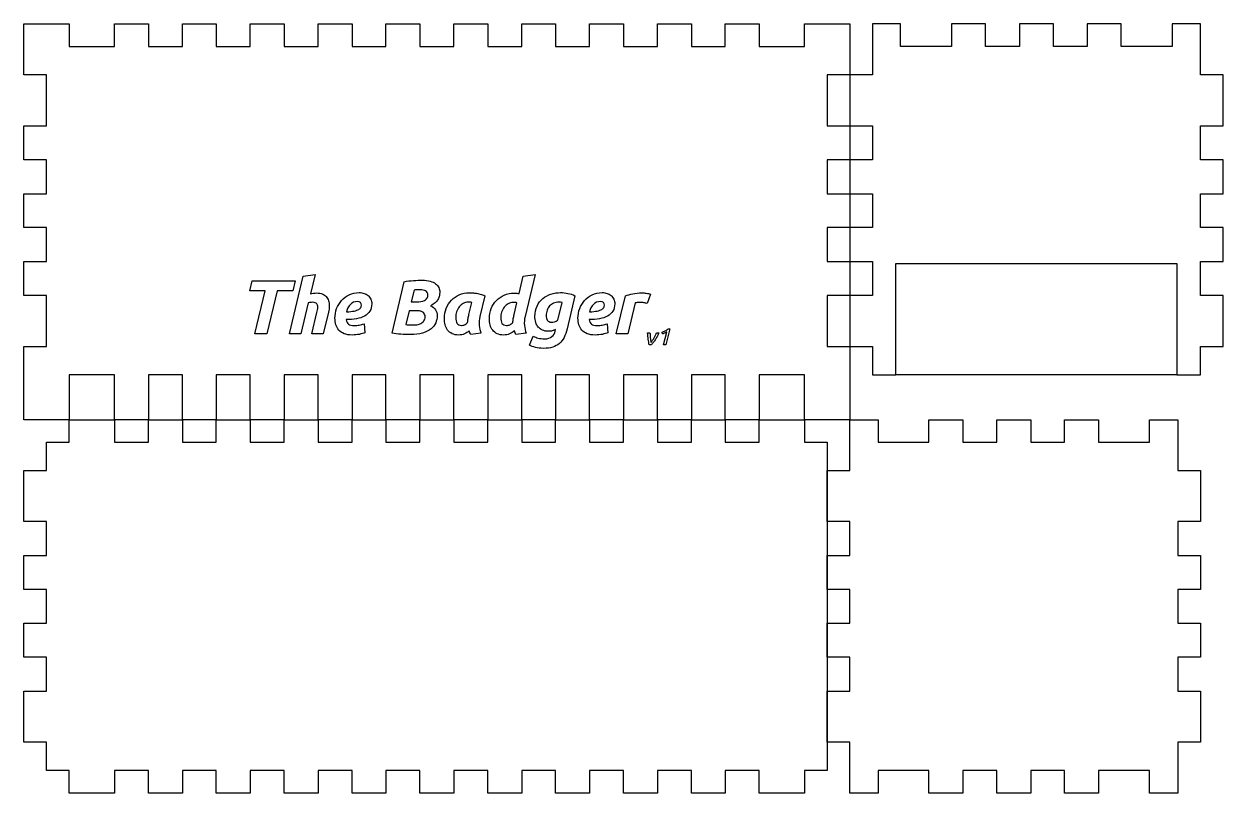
# Model space of a CAD drawing. Extents: x 6 to 364, y 2 to 138.
# Drawn here: x 152.4 to 364.3, y 2.4 to 138.4 of the extents above; entities that cross this region are included whole.
import ezdxf

# ---------------------------------------------------------------- set-up
doc = ezdxf.new("R2010")
doc.units = 0
doc.layers.add('cut', color=7, linetype='CONTINUOUS')
doc.layers.add('engrave', color=7, linetype='CONTINUOUS')

msp = doc.modelspace()

# ---------------------------------------------------------------- linework, layer by layer
at = {"layer": 'cut', "color": 1}
for points in [[(240.350198, 138.349995), (246.350203, 138.349995), (246.350203, 134.349991), (252.350208, 134.349991), (252.350208, 138.349995), (258.350213, 138.349995), (258.350213, 134.349991), (264.350218, 134.349991), (264.350218, 138.349995), (270.350223, 138.349995), (270.350223, 134.349991), (276.350228, 134.349991), (276.350228, 138.349995), (282.350233, 138.349995), (282.350233, 134.349991), (290.350239, 134.349991), (290.350239, 138.349995), (298.350246, 138.349995), (298.350246, 129.349987), (294.350242, 129.349987), (294.350242, 120.34998), (298.350246, 120.34998), (298.350246, 114.349975), (294.350242, 114.349975), (294.350242, 108.34997), (298.350246, 108.34997), (298.350246, 102.349965), (294.350242, 102.349965), (294.350242, 96.34996), (298.350246, 96.34996), (298.350246, 90.349955), (294.350242, 90.349955), (294.350242, 81.349948), (298.350246, 81.349948), (298.350246, 68.398826), (290.350239, 68.398826), (290.350239, 76.349944), (282.350233, 76.349944), (282.350233, 68.398826), (276.350228, 68.398826), (276.350228, 76.349944), (270.350223, 76.349944), (270.350223, 68.398826), (264.350218, 68.398826), (264.350218, 76.349944), (258.350213, 76.349944), (258.350213, 68.398826), (252.350208, 68.398826), (252.350208, 76.349944), (246.350203, 76.349944), (246.350203, 68.398826), (240.350198, 68.398826), (240.350198, 76.349944), (234.350193, 76.349944), (234.350193, 68.398826), (228.350188, 68.398826), (228.350188, 76.349944), (222.350183, 76.349944), (222.350183, 68.398826), (216.350178, 68.398826), (216.350178, 76.349944), (210.350173, 76.349944), (210.350173, 68.398826), (204.350168, 68.398826), (204.350168, 76.349944), (198.350164, 76.349944), (198.350164, 68.398826), (192.350159, 68.398826), (192.350159, 76.349944), (186.350154, 76.349944), (186.350154, 68.398826), (180.350149, 68.398826), (180.350149, 76.349944), (174.350144, 76.349944), (174.350144, 68.398826), (168.350139, 68.398826), (168.350139, 76.349944), (160.350132, 76.349944), (160.350132, 68.398826), (152.350126, 68.398826), (152.350126, 81.349948), (156.350129, 81.349948), (156.350129, 90.349955), (152.350126, 90.349955), (152.350126, 96.34996), (156.350129, 96.34996), (156.350129, 102.349965), (152.350126, 102.349965), (152.350126, 108.34997), (156.350129, 108.34997), (156.350129, 114.349975), (152.350126, 114.349975), (152.350126, 120.34998), (156.350129, 120.34998), (156.350129, 129.349987), (152.350126, 129.349987), (152.350126, 138.349995), (160.350132, 138.349995), (160.350132, 134.349991), (168.350139, 134.349991), (168.350139, 138.349995), (174.350144, 138.349995), (174.350144, 134.349991), (180.350149, 134.349991), (180.350149, 138.349995), (186.350154, 138.349995), (186.350154, 134.349991), (192.350159, 134.349991), (192.350159, 138.349995), (198.350164, 138.349995), (198.350164, 134.349991), (204.350168, 134.349991), (204.350168, 138.349995), (210.350173, 138.349995), (210.350173, 134.349991), (216.350178, 134.349991), (216.350178, 138.349995), (222.350183, 138.349995), (222.350183, 134.349991), (228.350188, 134.349991), (228.350188, 138.349995), (234.350193, 138.349995), (234.350193, 134.349991), (240.350198, 134.349991), (240.350198, 138.349995)], [(356.20754, 76.312831), (360.353695, 76.305211), (360.353695, 81.349933), (364.348889, 81.349933), (364.348889, 90.345767), (360.353695, 90.345767), (360.353695, 96.351808), (364.348889, 96.351808), (364.348889, 102.349031), (360.353695, 102.349031), (360.353695, 108.346253), (364.348889, 108.346253), (364.348889, 114.352294), (360.353695, 114.352294), (360.353695, 120.349517), (364.348889, 120.349517), (364.348889, 129.354169), (360.353695, 129.354169), (360.353695, 138.350003), (355.353056, 138.350003), (355.353056, 134.345975), (346.348417, 134.345975), (346.348417, 138.350003), (340.351195, 138.350003), (340.351195, 134.345975), (334.353972, 134.345975), (334.353972, 138.350003), (328.347917, 138.350003), (328.347917, 134.345975), (322.350694, 134.345975), (322.350694, 138.350003), (316.353472, 138.350003), (316.353472, 134.345975), (307.348805, 134.345975), (307.348805, 138.350003), (302.348194, 138.350003), (302.348194, 129.354169), (298.352972, 129.354169), (298.352972, 120.349517), (302.348194, 120.349517), (302.348194, 114.352294), (298.352972, 114.352294), (298.352972, 108.346253), (302.348194, 108.346253), (302.348194, 102.349031), (298.352972, 102.349031), (298.352972, 96.351808), (302.348194, 96.351808), (302.348194, 90.345767), (298.352972, 90.345767), (298.352972, 81.349933), (302.348194, 81.349933), (302.348194, 76.305211), (306.492995, 76.312831), (306.492995, 96.027357), (356.20754, 96.027357), (356.20754, 76.312831)], [(356.20754, 76.312831), (306.492995, 76.312831)], [(240.350198, 64.398826), (246.350203, 64.398826), (246.350203, 68.398829), (252.350208, 68.398829), (252.350208, 64.398826), (258.350213, 64.398826), (258.350213, 68.398829), (264.350218, 68.398829), (264.350218, 64.398826), (270.350223, 64.398826), (270.350223, 68.398829), (276.350228, 68.398829), (276.350228, 64.398826), (282.350233, 64.398826), (282.350233, 68.398829), (290.350239, 68.398829), (290.350239, 64.398826), (294.350242, 64.398826), (294.350242, 35.398802), (294.350242, 6.398778), (290.350239, 6.398778), (290.350239, 2.398775), (282.350233, 2.398775), (282.350233, 6.398778), (276.350228, 6.398778), (276.350228, 2.398775), (270.350223, 2.398775), (270.350223, 6.398778), (264.350218, 6.398778), (264.350218, 2.398775), (258.350213, 2.398775), (258.350213, 6.398778), (252.350208, 6.398778), (252.350208, 2.398775), (246.350203, 2.398775), (246.350203, 6.398778), (240.350198, 6.398778), (240.350198, 2.398775), (234.350193, 2.398775), (234.350193, 6.398778), (228.350188, 6.398778), (228.350188, 2.398775), (222.350183, 2.398775), (222.350183, 6.398778), (216.350178, 6.398778), (216.350178, 2.398775), (210.350173, 2.398775), (210.350173, 6.398778), (204.350168, 6.398778), (204.350168, 2.398775), (198.350164, 2.398775), (198.350164, 6.398778), (192.350159, 6.398778), (192.350159, 2.398775), (186.350154, 2.398775), (186.350154, 6.398778), (180.350149, 6.398778), (180.350149, 2.398775), (174.350144, 2.398775), (174.350144, 6.398778), (168.350139, 6.398778), (168.350139, 2.398775), (160.350132, 2.398775), (160.350132, 6.398778), (156.350129, 6.398778), (156.350129, 11.398782), (152.350126, 11.398782), (152.350126, 20.39879), (156.350129, 20.39879), (156.350129, 26.398794), (152.350126, 26.398794), (152.350126, 32.398799), (156.350129, 32.398799), (156.350129, 38.398804), (152.350126, 38.398804), (152.350126, 44.398809), (156.350129, 44.398809), (156.350129, 50.398814), (152.350126, 50.398814), (152.350126, 59.398822), (156.350129, 59.398822), (156.350129, 64.398826), (160.350132, 64.398826), (160.350132, 68.398829), (168.350139, 68.398829), (168.350139, 64.398826), (174.350144, 64.398826), (174.350144, 68.398829), (180.350149, 68.398829), (180.350149, 64.398826), (186.350154, 64.398826), (186.350154, 68.398829), (192.350159, 68.398829), (192.350159, 64.398826), (198.350164, 64.398826), (198.350164, 68.398829), (204.350168, 68.398829), (204.350168, 64.398826), (210.350173, 64.398826), (210.350173, 68.398829), (216.350178, 68.398829), (216.350178, 64.398826), (222.350183, 64.398826), (222.350183, 68.398829), (228.350188, 68.398829), (228.350188, 64.398826), (234.350193, 64.398826), (234.350193, 68.398829), (240.350198, 68.398829), (240.350198, 64.398826)], [(360.350156, 26.398794), (356.350152, 26.398794), (356.350152, 20.39879), (360.350156, 20.39879), (360.350156, 11.398782), (356.350152, 11.398782), (356.350152, 2.398775), (351.350148, 2.398775), (351.350148, 6.398778), (342.350141, 6.398778), (342.350141, 2.398775), (336.350136, 2.398775), (336.350136, 6.398778), (330.350131, 6.398778), (330.350131, 2.398775), (324.350126, 2.398775), (324.350126, 6.398778), (318.350121, 6.398778), (318.350121, 2.398775), (312.350116, 2.398775), (312.350116, 6.398778), (303.350109, 6.398778), (303.350109, 2.398775), (298.350105, 2.398775), (298.350105, 11.398782), (294.350101, 11.398782), (294.350101, 20.39879), (298.350105, 20.39879), (298.350105, 26.398794), (294.350101, 26.398794), (294.350101, 32.398799), (298.350105, 32.398799), (298.350105, 38.398804), (294.350101, 38.398804), (294.350101, 44.398809), (298.350105, 44.398809), (298.350105, 50.398814), (294.350101, 50.398814), (294.350101, 59.398822), (298.350105, 59.398822), (298.350105, 68.398829), (303.350109, 68.398829), (303.350109, 64.398826), (312.350116, 64.398826), (312.350116, 68.398829), (318.350121, 68.398829), (318.350121, 64.398826), (324.350126, 64.398826), (324.350126, 68.398829), (330.350131, 68.398829), (330.350131, 64.398826), (336.350136, 64.398826), (336.350136, 68.398829), (342.350141, 68.398829), (342.350141, 64.398826), (351.350148, 64.398826), (351.350148, 68.398829), (356.350152, 68.398829), (356.350152, 59.398822), (360.350156, 59.398822), (360.350156, 50.398814), (356.350152, 50.398814), (356.350152, 44.398809), (360.350156, 44.398809), (360.350156, 38.398804), (356.350152, 38.398804), (356.350152, 32.398799), (360.350156, 32.398799), (360.350156, 26.398794)]]:
    msp.add_lwpolyline(points, dxfattribs=at)
at = {"layer": 'engrave', "color": 3}
for points in [[(202.61532, 89.053357), (201.301291, 83.553405), (199.282837, 83.553405), (201.72124, 93.740507), (203.820974, 94.065627), (202.994627, 90.66541)], [(239.896839, 90.678957), (240.628359, 93.740507), (242.728095, 94.065627), (240.939932, 86.628501)], [(200.302224, 92.941253), (199.868731, 91.166637), (197.118755, 91.166637), (195.289955, 83.553405), (193.176672, 83.553405), (195.005472, 91.166637), (192.255498, 91.166637), (192.688992, 92.941253), (200.302224, 92.941253)], [(217.421629, 83.715965), (219.589096, 92.79224)], [(221.323072, 91.302104), (220.835392, 89.24301)], [(220.835392, 89.24301), (222.162965, 89.24301)], [(231.011696, 86.980714), (231.540019, 89.12109)], [(233.829406, 90.313197), (232.948872, 86.628501)], [(239.002759, 86.980714), (239.503986, 89.066904)], [(246.735792, 86.018901), (247.480859, 89.12109)], [(249.770248, 90.313197), (248.374939, 84.447485)], [(260.400368, 89.026264), (259.086342, 83.553405), (257.067885, 83.553405), (258.693488, 90.29965)], [(263.109704, 90.570584), (262.513651, 88.944984)], [(206.191643, 87.400661), (205.27047, 83.553405), (203.252014, 83.553405), (204.146094, 87.319381)], [(220.442539, 87.658048), (219.860029, 85.219648)], [(221.905579, 87.658048), (220.442539, 87.658048)], [(212.469894, 85.341568), (212.618907, 83.756605)], [(255.438264, 85.341568), (255.587277, 83.756605)], [(233.152072, 83.688871), (231.350366, 83.431485)], [(241.143132, 83.688871), (239.341426, 83.431485)], [(241.72352, 81.548495), (242.400856, 83.147005)], [(246.275205, 84.068178), (246.329392, 84.325565)], [(262.616967, 83.753764), (263.032446, 83.753764)], [(264.181625, 83.753764), (264.597104, 83.753764)], [(265.240087, 83.563199), (265.173787, 83.875401)], [(266.243428, 84.455202), (266.539567, 84.455202), (265.805849, 81.645392), (265.394787, 81.645392), (265.982649, 83.895674)], [(263.284367, 81.645392), (262.908667, 81.645392)]]:
    msp.add_lwpolyline(points, dxfattribs=at)
for points in [[(219.589096, 92.79224), (220.103867, 92.891574), (220.641218, 92.959307), (221.201152, 92.99544)], [(221.201152, 92.99544), (221.770107, 93.031556), (222.289395, 93.049618), (222.759019, 93.049627)], [(221.810752, 91.342744), (221.594, 91.333713), (221.43144, 91.320166), (221.323072, 91.302104)], [(222.420352, 91.369837), (222.230693, 91.369831), (222.027493, 91.360806), (221.810752, 91.342744)], [(222.921579, 91.31565), (222.759013, 91.351769), (222.591938, 91.369831), (222.420352, 91.369837)], [(222.759019, 93.049627), (223.30088, 93.049618), (223.765982, 92.990916), (224.154328, 92.87352)], [(223.355075, 91.166637), (223.228631, 91.23888), (223.084133, 91.288551), (222.921579, 91.31565)], [(223.653102, 90.86861), (223.580844, 90.99504), (223.481502, 91.094383), (223.355075, 91.166637)], [(224.154328, 92.87352), (224.551689, 92.765138), (224.872293, 92.616125), (225.116142, 92.42648)], [(225.116142, 92.42648), (225.369004, 92.236818), (225.554142, 92.01104), (225.671555, 91.749147)], [(225.671555, 91.749147), (225.797982, 91.496267), (225.8612, 91.225334), (225.861208, 90.936344)], [(202.994627, 89.12109), (202.868186, 89.103028), (202.74175, 89.080445), (202.61532, 89.053357)], [(202.994627, 90.66541), (203.175243, 90.701529), (203.355866, 90.733138), (203.536494, 90.760237)], [(203.414574, 89.148184), (203.27007, 89.148178), (203.130088, 89.139153), (202.994627, 89.12109)], [(204.105454, 88.890797), (203.988043, 89.062383), (203.75775, 89.148178), (203.414574, 89.148184)], [(203.536494, 90.760237), (203.726141, 90.78733), (203.911279, 90.800871), (204.091907, 90.800877)], [(204.091907, 90.800877), (204.480239, 90.800871), (204.81439, 90.742169), (205.094363, 90.62477)], [(205.094363, 90.62477), (205.374319, 90.516391), (205.604612, 90.358347), (205.785243, 90.150637)], [(205.785243, 90.150637), (205.965857, 89.951947), (206.101323, 89.712623), (206.191643, 89.432664)], [(206.191643, 89.432664), (206.281946, 89.152694), (206.327101, 88.850151), (206.32711, 88.525037)], [(207.633728, 88.023808), (207.841441, 88.565671), (208.130436, 89.04432), (208.500715, 89.459757)], [(208.500715, 89.459757), (208.870987, 89.884214), (209.318027, 90.22288), (209.841838, 90.475757)], [(209.841838, 90.475757), (210.374667, 90.737654), (210.96169, 90.868605), (211.602904, 90.86861)], [(211.277784, 89.270104), (210.817192, 89.270098), (210.410792, 89.103023), (210.058584, 88.768877)], [(212.009304, 88.619864), (212.009299, 89.053351), (211.765459, 89.270098), (211.277784, 89.270104)], [(211.602904, 90.86861), (211.918987, 90.868605), (212.212499, 90.823449), (212.48344, 90.733144)], [(212.48344, 90.733144), (212.754365, 90.642827), (212.989174, 90.511876), (213.187867, 90.34029)], [(213.187867, 90.34029), (213.395574, 90.168694), (213.553619, 89.956463), (213.662, 89.703597)], [(213.662, 89.703597), (213.779396, 89.459751), (213.838099, 89.179787), (213.838107, 88.863704)], [(222.162965, 89.24301), (222.704827, 89.243005), (223.106711, 89.360409), (223.368622, 89.595224)], [(223.368622, 89.595224), (223.639547, 89.830027), (223.775013, 90.109991), (223.775022, 90.435117)], [(223.775022, 90.435117), (223.775013, 90.606703), (223.734373, 90.7512), (223.653102, 90.86861)], [(225.048408, 89.066904), (224.840684, 88.877245), (224.565235, 88.705654), (224.222062, 88.55213)], [(225.549635, 89.662957), (225.432222, 89.455236), (225.265147, 89.256551), (225.048408, 89.066904)], [(225.793475, 90.313197), (225.757342, 90.096445), (225.676062, 89.879698), (225.549635, 89.662957)], [(225.861208, 90.936344), (225.8612, 90.737654), (225.838631, 90.529938), (225.793475, 90.313197)], [(227.00188, 88.077994), (227.227658, 88.628889), (227.534716, 89.107538), (227.923053, 89.513944)], [(227.923053, 89.513944), (228.320422, 89.929369), (228.785524, 90.254489), (229.318363, 90.489304)], [(229.318363, 90.489304), (229.851193, 90.724107), (230.429184, 90.841511), (231.052336, 90.841517)], [(230.876229, 89.175277), (230.569166, 89.175271), (230.28017, 89.098507), (230.009243, 88.944984)], [(231.214899, 89.16173), (231.124579, 89.170762), (231.01169, 89.175277), (230.876229, 89.175277)], [(231.052336, 90.841517), (231.13361, 90.841511), (231.273593, 90.837002), (231.472286, 90.82797)], [(231.540019, 89.12109), (231.422606, 89.139153), (231.314233, 89.152694), (231.214899, 89.16173)], [(231.472286, 90.82797), (231.679993, 90.818939), (231.914802, 90.796356), (232.176712, 90.760237)], [(232.176712, 90.760237), (232.438606, 90.733144), (232.714055, 90.683467), (233.003059, 90.611224)], [(233.003059, 90.611224), (233.292046, 90.538969), (233.567495, 90.439627), (233.829406, 90.313197)], [(234.965847, 88.037354), (235.191625, 88.588249), (235.498682, 89.066898), (235.887023, 89.473304)], [(235.887023, 89.473304), (236.275358, 89.879698), (236.735945, 90.200303), (237.268783, 90.435117)], [(237.268783, 90.435117), (237.801616, 90.66992), (238.384122, 90.787325), (239.016306, 90.78733)], [(238.840196, 89.12109), (238.524102, 89.121085), (238.230593, 89.04432), (237.959663, 88.890797)], [(239.084039, 89.12109), (239.020813, 89.121085), (238.939533, 89.121085), (238.840196, 89.12109)], [(239.016306, 90.78733), (239.178857, 90.787325), (239.327871, 90.778299), (239.463346, 90.760237)], [(239.233052, 89.107544), (239.19692, 89.116575), (239.147248, 89.12109), (239.084039, 89.12109)], [(239.354972, 89.093997), (239.31884, 89.103028), (239.2782, 89.107544), (239.233052, 89.107544)], [(239.503986, 89.066904), (239.449791, 89.075935), (239.40012, 89.084966), (239.354972, 89.093997)], [(239.463346, 90.760237), (239.607835, 90.742175), (239.752333, 90.715076), (239.896839, 90.678957)], [(243.064642, 88.47085), (243.317511, 89.00368), (243.651662, 89.446205), (244.067096, 89.798424)], [(244.067096, 89.798424), (244.491555, 90.150631), (244.97472, 90.417049), (245.516592, 90.597677)], [(245.516592, 90.597677), (246.067484, 90.778294), (246.64096, 90.868605), (247.237019, 90.86861)], [(246.911899, 89.175277), (246.568711, 89.175271), (246.261653, 89.112054), (245.990725, 88.985624)], [(247.480859, 89.12109), (247.327324, 89.157209), (247.137671, 89.175271), (246.911899, 89.175277)], [(247.237019, 90.86861), (247.670506, 90.868605), (248.099484, 90.823449), (248.523955, 90.733144)], [(248.523955, 90.733144), (248.948408, 90.642827), (249.36384, 90.502845), (249.770248, 90.313197)], [(250.602101, 88.023808), (250.809814, 88.565671), (251.098809, 89.04432), (251.469088, 89.459757)], [(251.469088, 89.459757), (251.83936, 89.884214), (252.2864, 90.22288), (252.81021, 90.475757)], [(252.81021, 90.475757), (253.34304, 90.737654), (253.930063, 90.868605), (254.571277, 90.86861)], [(254.246157, 89.270104), (253.785565, 89.270098), (253.379165, 89.103023), (253.026957, 88.768877)], [(254.977677, 88.619864), (254.977671, 89.053351), (254.733831, 89.270098), (254.246157, 89.270104)], [(254.571277, 90.86861), (254.88736, 90.868605), (255.180871, 90.823449), (255.45181, 90.733144)], [(255.45181, 90.733144), (255.722738, 90.642827), (255.957547, 90.511876), (256.15624, 90.34029)], [(256.15624, 90.34029), (256.363947, 90.168694), (256.521991, 89.956463), (256.630373, 89.703597)], [(256.630373, 89.703597), (256.747769, 89.459751), (256.806471, 89.179787), (256.80648, 88.863704)], [(258.693488, 90.29965), (259.081823, 90.42608), (259.515316, 90.543485), (259.993968, 90.651864)], [(259.993968, 90.651864), (260.481645, 90.769263), (261.028028, 90.827965), (261.633118, 90.82797)], [(260.779675, 89.093997), (260.626143, 89.075935), (260.499708, 89.053351), (260.400368, 89.026264)], [(261.199622, 89.134637), (261.073183, 89.134631), (260.933201, 89.12109), (260.779675, 89.093997)], [(261.971784, 89.066904), (261.800188, 89.112054), (261.542801, 89.134631), (261.199622, 89.134637)], [(261.633118, 90.82797), (261.85889, 90.827965), (262.107245, 90.805393), (262.378184, 90.760237)], [(262.513651, 88.944984), (262.333023, 88.990134), (262.152401, 89.030774), (261.971784, 89.066904)], [(262.378184, 90.760237), (262.658143, 90.724107), (262.901983, 90.660889), (263.109704, 90.570584)], [(204.295107, 88.294741), (204.295101, 88.529547), (204.231883, 88.728231), (204.105454, 88.890797)], [(204.146094, 87.319381), (204.182212, 87.472907), (204.213821, 87.635467), (204.24092, 87.807061)], [(204.24092, 87.807061), (204.277039, 87.978649), (204.295101, 88.141209), (204.295107, 88.294741)], [(206.32711, 88.525037), (206.327101, 88.145725), (206.281946, 87.770934), (206.191643, 87.400661)], [(207.335701, 86.344021), (207.335701, 86.922009), (207.435044, 87.481938), (207.633728, 88.023808)], [(210.058584, 88.768877), (209.715396, 88.443751), (209.489619, 88.010258), (209.381251, 87.468394)], [(209.381251, 87.468394), (209.941174, 87.486457), (210.39273, 87.531609), (210.735918, 87.603861)], [(210.735918, 87.603861), (211.079094, 87.685138), (211.345512, 87.779965), (211.535171, 87.888341)], [(211.535171, 87.888341), (211.724819, 87.996711), (211.851254, 88.114116), (211.914478, 88.240554)], [(211.914478, 88.240554), (211.97769, 88.366987), (212.009299, 88.493423), (212.009304, 88.619864)], [(213.49944, 87.576768), (213.273654, 87.224551), (212.957565, 86.935556), (212.551174, 86.709781)], [(213.838107, 88.863704), (213.838099, 88.357956), (213.72521, 87.928978), (213.49944, 87.576768)], [(222.528725, 87.563221), (222.357129, 87.626436), (222.149413, 87.658045), (221.905579, 87.658048)], [(222.962219, 87.319381), (222.85384, 87.41872), (222.709342, 87.5), (222.528725, 87.563221)], [(223.192512, 86.980714), (223.147351, 87.107147), (223.070587, 87.220036), (222.962219, 87.319381)], [(223.273795, 86.601408), (223.273787, 86.72784), (223.246702, 86.854276), (223.192512, 86.980714)], [(224.222062, 88.55213), (224.628453, 88.371503), (224.92648, 88.123147), (225.116142, 87.807061)], [(225.116142, 87.807061), (225.305787, 87.5), (225.400613, 87.156818), (225.400622, 86.777514)], [(226.67676, 86.316928), (226.67676, 86.940071), (226.785133, 87.527094), (227.00188, 88.077994)], [(228.844229, 87.481941), (228.735853, 87.156818), (228.681667, 86.818151), (228.681669, 86.465941)], [(229.318363, 88.335381), (229.119676, 88.091538), (228.961631, 87.807058), (228.844229, 87.481941)], [(230.009243, 88.944984), (229.747335, 88.791449), (229.517042, 88.588249), (229.318363, 88.335381)], [(230.876229, 86.289834), (230.921379, 86.542703), (230.966535, 86.772996), (231.011696, 86.980714)], [(234.640727, 86.303381), (234.640727, 86.917494), (234.7491, 87.495485), (234.965847, 88.037354)], [(236.808196, 87.427754), (236.69982, 87.111663), (236.645633, 86.786543), (236.645636, 86.452394)], [(237.255236, 88.294741), (237.06558, 88.041867), (236.916567, 87.752871), (236.808196, 87.427754)], [(237.959663, 88.890797), (237.688727, 88.746294), (237.453918, 88.547609), (237.255236, 88.294741)], [(238.86729, 86.289834), (238.91244, 86.542703), (238.957595, 86.772996), (239.002759, 86.980714)], [(242.685336, 86.655594), (242.685333, 87.341956), (242.811768, 87.94704), (243.064642, 88.47085)], [(244.839256, 87.739328), (244.739911, 87.450329), (244.69024, 87.138756), (244.690242, 86.804608)], [(245.286299, 88.497944), (245.09664, 88.290223), (244.947626, 88.037351), (244.839256, 87.739328)], [(245.990725, 88.985624), (245.719786, 88.868214), (245.484977, 88.705654), (245.286299, 88.497944)], [(250.304074, 86.344021), (250.304071, 86.922009), (250.403414, 87.481938), (250.602101, 88.023808)], [(253.026957, 88.768877), (252.683769, 88.443751), (252.457991, 88.010258), (252.349621, 87.468394)], [(252.349621, 87.468394), (252.909547, 87.486457), (253.361103, 87.531609), (253.70429, 87.603861)], [(253.70429, 87.603861), (254.047467, 87.685138), (254.313885, 87.779965), (254.503544, 87.888341)], [(254.503544, 87.888341), (254.693191, 87.996711), (254.819627, 88.114116), (254.88285, 88.240554)], [(254.88285, 88.240554), (254.946063, 88.366987), (254.977671, 88.493423), (254.977677, 88.619864)], [(256.467813, 87.576768), (256.242027, 87.224551), (255.925938, 86.935556), (255.519544, 86.709781)], [(256.80648, 88.863704), (256.806471, 88.357956), (256.693583, 87.928978), (256.467813, 87.576768)], [(207.498261, 85.192554), (207.389888, 85.553796), (207.335701, 85.937618), (207.335701, 86.344021)], [(208.013035, 84.244285), (207.778223, 84.515218), (207.606635, 84.831307), (207.498261, 85.192554)], [(211.128771, 86.235648), (210.577867, 86.136303), (209.977299, 86.086631), (209.327064, 86.086634)], [(209.327064, 86.086634), (209.390276, 85.707325), (209.525743, 85.436391), (209.733464, 85.273834)], [(209.733464, 85.273834), (209.950205, 85.120303), (210.288872, 85.043538), (210.749464, 85.043538)], [(210.749464, 85.043538), (211.038454, 85.043538), (211.331965, 85.066116), (211.629998, 85.111271)], [(212.551174, 86.709781), (212.153796, 86.493031), (211.679663, 86.334987), (211.128771, 86.235648)], [(211.629998, 85.111271), (211.928019, 85.165458), (212.207983, 85.242223), (212.469894, 85.341568)], [(219.860029, 85.219648), (220.004524, 85.192554), (220.185147, 85.169974), (220.401899, 85.151914)], [(220.401899, 85.151914), (220.627671, 85.142883), (220.835387, 85.138368), (221.025045, 85.138368)], [(221.025045, 85.138368), (221.295973, 85.138365), (221.562391, 85.15643), (221.824299, 85.192554)], [(221.824299, 85.192554), (222.095227, 85.237707), (222.334551, 85.314471), (222.542272, 85.422848)], [(222.542272, 85.422848), (222.759013, 85.531218), (222.93512, 85.680231), (223.070592, 85.869888)], [(223.070592, 85.869888), (223.206053, 86.059538), (223.273787, 86.303378), (223.273795, 86.601408)], [(225.143235, 85.517674), (224.971635, 85.120303), (224.696187, 84.763574), (224.316888, 84.447485)], [(225.400622, 86.777514), (225.400613, 86.344018), (225.314818, 85.924071), (225.143235, 85.517674)], [(226.812227, 85.165461), (226.721916, 85.526703), (226.67676, 85.910525), (226.67676, 86.316928)], [(227.24572, 84.230738), (227.047036, 84.501671), (226.902538, 84.813245), (226.812227, 85.165461)], [(228.681669, 86.465941), (228.681667, 86.032445), (228.753916, 85.689263), (228.898416, 85.436394)], [(228.898416, 85.436394), (229.042911, 85.18352), (229.309329, 85.057085), (229.697669, 85.057085)], [(229.697669, 85.057085), (229.905379, 85.057085), (230.090517, 85.097725), (230.253083, 85.179008)], [(230.253083, 85.179008), (230.424668, 85.260285), (230.60529, 85.395751), (230.794949, 85.585408)], [(230.794949, 85.585408), (230.813012, 85.811183), (230.840099, 86.045991), (230.876229, 86.289834)], [(232.948872, 86.628501), (232.822428, 86.113725), (232.786304, 85.594436), (232.840499, 85.070631)], [(232.840499, 85.070631), (232.894677, 84.555858), (232.998535, 84.095271), (233.152072, 83.688871)], [(234.776193, 85.151914), (234.685882, 85.513156), (234.640727, 85.896978), (234.640727, 86.303381)], [(235.223233, 84.217191), (235.024549, 84.488125), (234.875536, 84.799698), (234.776193, 85.151914)], [(236.645636, 86.452394), (236.645633, 86.018898), (236.717882, 85.675716), (236.862383, 85.422848)], [(236.862383, 85.422848), (237.015909, 85.179005), (237.286842, 85.057085), (237.675183, 85.057085)], [(237.675183, 85.057085), (237.882896, 85.057085), (238.072549, 85.097725), (238.244143, 85.179008)], [(238.244143, 85.179008), (238.415731, 85.260285), (238.596351, 85.395751), (238.78601, 85.585408)], [(238.78601, 85.585408), (238.804072, 85.811183), (238.83116, 86.045991), (238.86729, 86.289834)], [(240.939932, 86.628501), (240.813488, 86.113725), (240.777364, 85.594436), (240.831559, 85.070631)], [(240.831559, 85.070631), (240.885737, 84.555858), (240.989595, 84.095271), (241.143132, 83.688871)], [(242.820802, 85.598954), (242.730488, 85.924071), (242.685333, 86.276285), (242.685336, 86.655594)], [(243.254296, 84.772605), (243.06464, 85.007414), (242.920142, 85.282863), (242.820802, 85.598954)], [(244.690242, 86.804608), (244.69024, 86.642045), (244.703789, 86.488516), (244.730882, 86.344021)], [(244.730882, 86.344021), (244.757976, 86.208551), (244.807644, 86.086631), (244.879896, 85.978261)], [(244.879896, 85.978261), (244.952142, 85.878916), (245.051484, 85.797636), (245.177922, 85.734421)], [(245.177922, 85.734421), (245.304355, 85.6712), (245.4624, 85.639591), (245.652059, 85.639594)], [(245.652059, 85.639594), (245.778488, 85.639591), (245.945564, 85.662172), (246.153285, 85.707328)], [(246.153285, 85.707328), (246.370026, 85.75248), (246.564195, 85.856338), (246.735792, 86.018901)], [(250.466634, 85.192554), (250.358258, 85.553796), (250.304071, 85.937618), (250.304074, 86.344021)], [(250.981408, 84.244285), (250.746596, 84.515218), (250.575005, 84.831307), (250.466634, 85.192554)], [(254.097144, 86.235648), (253.54624, 86.136303), (252.945671, 86.086631), (252.295434, 86.086634)], [(252.295434, 86.086634), (252.358649, 85.707325), (252.494116, 85.436391), (252.701834, 85.273834)], [(252.701834, 85.273834), (252.918578, 85.120303), (253.257245, 85.043538), (253.717837, 85.043538)], [(253.717837, 85.043538), (254.006827, 85.043538), (254.300338, 85.066116), (254.59837, 85.111271)], [(255.519544, 86.709781), (255.122169, 86.493031), (254.648036, 86.334987), (254.097144, 86.235648)], [(254.59837, 85.111271), (254.896391, 85.165458), (255.176356, 85.242223), (255.438264, 85.341568)], [(208.947755, 83.594045), (208.568445, 83.756605), (208.256872, 83.973351), (208.013035, 84.244285)], [(210.370158, 83.363751), (209.810223, 83.363751), (209.33609, 83.440516), (208.947755, 83.594045)], [(211.643544, 83.485671), (211.255201, 83.404391), (210.830739, 83.363751), (210.370158, 83.363751)], [(212.618907, 83.756605), (212.366027, 83.657263), (212.040907, 83.566951), (211.643544, 83.485671)], [(218.965949, 83.499218), (218.396987, 83.544374), (217.882213, 83.616623), (217.421629, 83.715965)], [(220.632192, 83.431485), (220.09032, 83.431485), (219.534907, 83.454063), (218.965949, 83.499218)], [(222.840299, 83.702418), (222.235209, 83.521796), (221.499173, 83.431485), (220.632192, 83.431485)], [(224.316888, 84.447485), (223.937573, 84.140427), (223.445378, 83.892071), (222.840299, 83.702418)], [(228.031429, 83.594045), (227.715338, 83.756605), (227.453436, 83.968836), (227.24572, 84.230738)], [(229.196443, 83.363751), (228.744884, 83.363751), (228.356547, 83.440516), (228.031429, 83.594045)], [(230.225989, 83.566951), (229.918926, 83.431485), (229.575744, 83.363751), (229.196443, 83.363751)], [(231.065883, 84.081725), (230.813006, 83.874009), (230.533042, 83.702418), (230.225989, 83.566951)], [(231.201352, 83.743058), (231.156188, 83.8424), (231.111033, 83.955289), (231.065883, 84.081725)], [(231.350366, 83.431485), (231.29617, 83.539858), (231.246499, 83.643716), (231.201352, 83.743058)], [(236.008943, 83.594045), (235.692851, 83.747574), (235.430949, 83.955289), (235.223233, 84.217191)], [(237.173956, 83.363751), (236.722398, 83.363751), (236.33406, 83.440516), (236.008943, 83.594045)], [(238.203503, 83.566951), (237.896442, 83.431485), (237.55326, 83.363751), (237.173956, 83.363751)], [(239.056946, 84.081725), (238.804066, 83.874009), (238.519586, 83.702418), (238.203503, 83.566951)], [(239.192412, 83.743058), (239.147248, 83.8424), (239.102093, 83.955289), (239.056946, 84.081725)], [(239.341426, 83.431485), (239.287231, 83.539858), (239.23756, 83.643716), (239.192412, 83.743058)], [(242.400856, 83.147005), (242.680817, 83.020569), (242.969813, 82.912196), (243.267842, 82.821885)], [(244.012909, 84.217191), (243.705848, 84.352658), (243.452977, 84.537796), (243.254296, 84.772605)], [(243.267842, 82.821885), (243.574897, 82.731574), (243.949688, 82.686418), (244.392216, 82.686418)], [(245.110189, 84.027538), (244.685724, 84.027538), (244.319964, 84.090756), (244.012909, 84.217191)], [(244.392216, 82.686418), (244.970204, 82.686418), (245.403697, 82.817369), (245.692699, 83.079271)], [(245.746885, 84.108818), (245.548195, 84.054631), (245.335964, 84.027538), (245.110189, 84.027538)], [(245.692699, 83.079271), (245.99072, 83.332143), (246.184888, 83.661778), (246.275205, 84.068178)], [(246.329392, 84.325565), (246.148764, 84.235254), (245.954595, 84.163005), (245.746885, 84.108818)], [(247.833072, 82.930258), (247.61632, 82.496765), (247.340871, 82.140036), (247.006725, 81.860069)], [(248.374939, 84.447485), (248.239466, 83.860463), (248.058844, 83.35472), (247.833072, 82.930258)], [(251.916128, 83.594045), (251.536818, 83.756605), (251.225245, 83.973351), (250.981408, 84.244285)], [(253.33853, 83.363751), (252.778596, 83.363751), (252.304463, 83.440516), (251.916128, 83.594045)], [(254.611917, 83.485671), (254.223574, 83.404391), (253.799111, 83.363751), (253.33853, 83.363751)], [(255.587277, 83.756605), (255.3344, 83.657263), (255.00928, 83.566951), (254.611917, 83.485671)], [(262.652323, 83.173963), (262.634645, 83.365878), (262.622829, 83.559143), (262.616967, 83.753764)], [(262.718619, 82.61443), (262.692079, 82.795535), (262.670002, 82.982043), (262.652323, 83.173963)], [(263.032446, 83.753764), (263.035173, 83.621313), (263.041262, 83.479402), (263.050124, 83.328033)], [(263.050124, 83.328033), (263.061894, 83.179365), (263.075165, 83.029347), (263.089889, 82.877978)], [(263.089889, 82.877978), (263.104613, 82.72931), (263.122291, 82.584698), (263.142928, 82.444139)], [(263.483268, 82.427922), (263.580502, 82.568477), (263.673324, 82.714444), (263.761725, 82.865813)], [(263.761725, 82.865813), (263.850125, 83.019888), (263.931158, 83.173958), (264.004825, 83.328033)], [(264.004825, 83.328033), (264.078492, 83.482108), (264.137425, 83.624018), (264.181625, 83.753764)], [(264.349587, 83.198287), (264.249398, 83.006372), (264.14037, 82.817159), (264.022503, 82.630651)], [(264.597104, 83.753764), (264.532277, 83.57536), (264.449771, 83.390202), (264.349587, 83.198287)], [(265.173787, 83.875401), (265.350587, 83.934865), (265.530332, 84.010549), (265.713027, 84.102455)], [(265.443409, 83.628074), (265.372687, 83.603729), (265.304915, 83.582117), (265.240087, 83.563199)], [(265.646727, 83.713218), (265.581899, 83.683494), (265.514126, 83.655101), (265.443409, 83.628074)], [(265.832366, 83.802418), (265.776378, 83.772694), (265.714499, 83.74295), (265.646727, 83.713218)], [(265.713027, 84.102455), (265.898666, 84.197062), (266.075467, 84.314643), (266.243428, 84.455202)], [(265.982649, 83.895674), (265.941385, 83.86595), (265.8913, 83.834855), (265.832366, 83.802418)], [(242.780162, 81.169189), (242.391822, 81.268534), (242.039608, 81.394969), (241.72352, 81.548495)], [(244.216109, 81.006629), (243.647146, 81.006631), (243.168497, 81.060818), (242.780162, 81.169189)], [(245.828165, 81.223375), (245.367573, 81.07888), (244.830222, 81.006631), (244.216109, 81.006629)], [(247.006725, 81.860069), (246.6816, 81.571076), (246.288746, 81.358845), (245.828165, 81.223375)], [(262.807019, 82.099504), (262.774617, 82.264388), (262.745141, 82.43603), (262.718619, 82.61443)], [(262.90868, 81.645392), (262.873324, 81.783246), (262.839435, 81.934615), (262.807019, 82.099504)], [(263.142928, 82.444139), (263.16356, 82.306285), (263.185647, 82.180595), (263.209228, 82.067066)], [(263.209228, 82.067066), (263.297624, 82.169781), (263.388973, 82.290068), (263.483268, 82.427922)], [(263.655646, 82.099504), (263.52894, 81.929212), (263.405179, 81.777839), (263.284367, 81.645392)], [(264.022503, 82.630651), (263.907586, 82.446844), (263.785297, 82.269795), (263.655646, 82.099504)]]:
    msp.add_open_spline(points, degree=3, dxfattribs=at)

doc.saveas('drawing.dxf')
